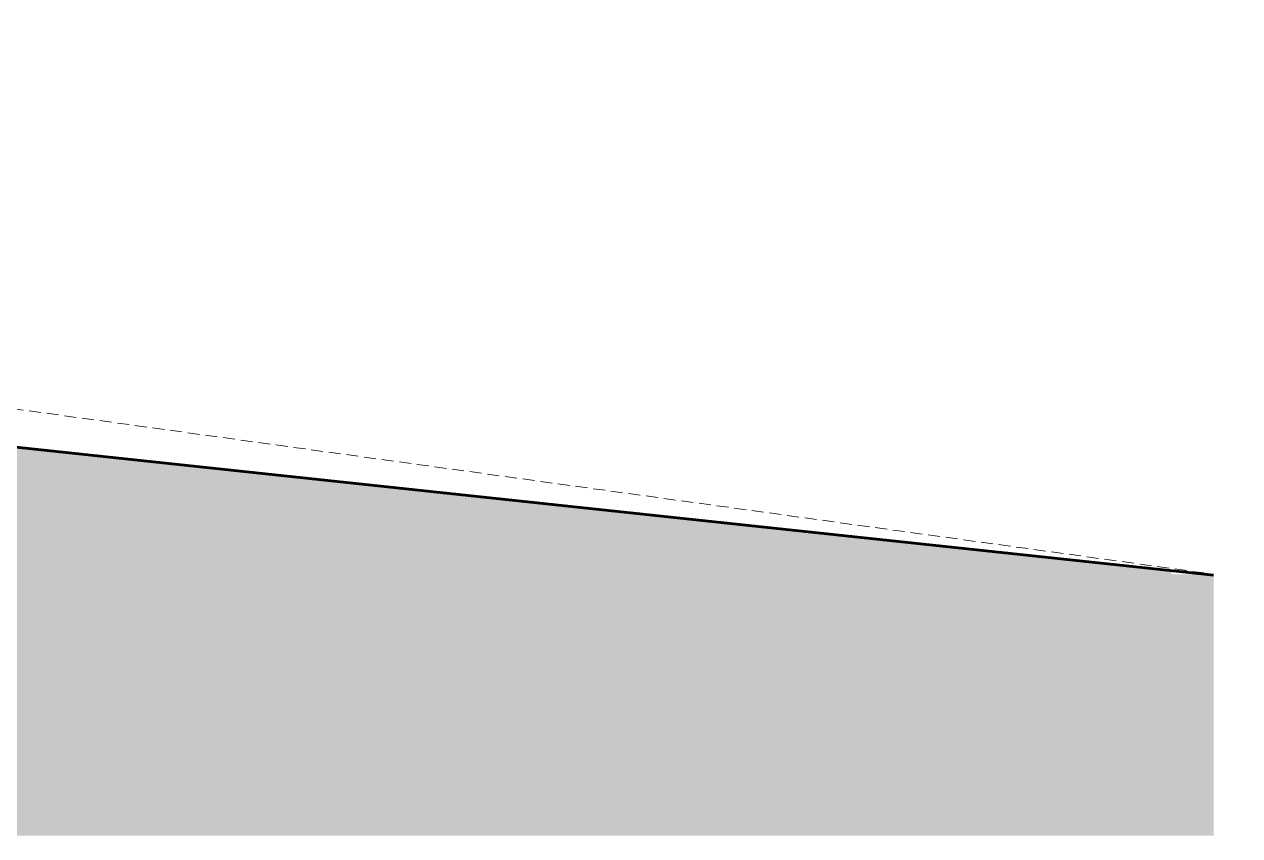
# Model space of a CAD drawing. Header units: millimetres. Extents: x 2990 to 12965, y 2692 to 30610.
# Drawn here: x 10660 to 11961, y 27394 to 28263 of the extents above; entities that cross this region are included whole.
import ezdxf

# ---------------------------------------------------------------- set-up
doc = ezdxf.new("R2010")
doc.units = ezdxf.units.MM
doc.linetypes.add('HIDDENX2', pattern=[19.05, 12.7, -6.35])
for name, color, linetype, lineweight in [('SEM_KOLON1', 244, 'Continuous', 60), ('SEM_TARAMA', 253, 'Continuous', 5), ('SEM_YAZI2', 53, 'Continuous', 9)]:
    doc.layers.add(name, color=color, linetype=linetype, lineweight=lineweight)

msp = doc.modelspace()

# ---------------------------------------------------------------- hatches: boundary and pattern name
at = {"layer": 'SEM_TARAMA', "linetype": 'HIDDENX2', "transparency": 33554633}
h = msp.add_hatch(dxfattribs=at)
h.set_pattern_fill('AR-CONC', color=256)
h.set_pattern_definition([(50, (-44877.8, 14458.52), (182.18467, -15.9391), [19.05, -209.55]), (355, (-44877.8, 14458.52), (-35.2434, 191.05685), [15.24, -167.6406]), (100.45144, (-44862.62, 14457.19), (146.94125, 175.11775), [16.19, -178.09024]), (46.1842, (-44877.8, 14509.32), (271.079, -42.0423), [28.575, -314.325]), (96.63556, (-44855.21, 14505.82), (237.4041, 247.4261), [24.285, -267.1356]), (351.18415, (-44877.8, 14509.32), (237.4041, 247.4261), [22.86, -251.4597]), (21, (-44852.4, 14496.62), (151.6144, -102.2652), [19.05, -209.55]), (326, (-44852.4, 14496.62), (61.802, 184.18797), [15.24, -167.64]), (71.45144, (-44839.77, 14488.1), (213.4164, 81.92277), [16.19, -178.08994]), (37.5, (-44877.805, 14458.52), (3.0886, 84.55504), [0, -165.608, 0, -170.18, 0, -168.275]), (7.5, (-44877.805, 14458.52), (66.81966, 100.18057), [0, -97.028, 0, -161.798, 0, -64.135]), (327.5, (-44934.45, 14458.52), (135.590595, -5.728744), [0, -63.5, 0, -198.12, 0, -262.89]), (317.5, (-44959.85, 14458.52), (148.12918, 25.4265), [0, -82.55, 0, -131.572, 0, -186.69])])
h.paths.add_polyline_path([(11933.6, 27394.2), (11933.6, 27673.2), (11924.2, 27674.2), (11888.5, 27674.2), (11888.5, 27678), (10922.3, 27781.2), (10922.3, 27550.2), (10982.3, 27550.2), (10982.3, 27470.2), (10922.3, 27470.2), (8946.6, 27470.2), (8946.6, 27992.3), (8941.6, 27992.8), (8941.6, 27645.2), (7362.1, 27645.2), (7302.1, 27645.2), (7302.1, 27725.2), (7362.1, 27725.2), (7362.1, 28125.2), (7362.1, 28161.6), (6861.1, 28215.2), (6861.1, 27394.2)])
h.paths.add_polyline_path([(7362.1, 27725.2), (7302.1, 27725.2), (7302.1, 27645.2), (7362.1, 27645.2), (8941.6, 27645.2), (8941.6, 27725.2)], flags=17)
h.paths.add_polyline_path([(10922.3, 27470.2), (10982.3, 27470.2), (10982.3, 27550.2), (10922.3, 27550.2), (8946.6, 27550.2), (8946.6, 27470.2)], flags=16)
h.paths.add_polyline_path([(10897.3, 27550.2), (10897.3, 27650.2), (8971.6, 27650.2), (8971.6, 27550.2)], flags=16)
h.paths.add_polyline_path([(8946.6, 27670.2), (8946.6, 27550.2), (8971.6, 27550.2), (8971.6, 27650.2), (10897.3, 27650.2), (10897.3, 27550.2), (10922.3, 27550.2), (10922.3, 27670.2)], flags=17)
h.paths.add_polyline_path([(8916.6, 27725.2), (8916.6, 27805.2), (7387.1, 27805.2), (7387.1, 27725.2)], flags=16)
h.paths.add_polyline_path([(8946.6, 27670.2), (10922.3, 27670.2), (10922.3, 27781.2), (8946.6, 27992.3)], flags=17)
h.paths.add_polyline_path([(8941.6, 27825.2), (7362.1, 27825.2), (7362.1, 27725.2), (7387.1, 27725.2), (7387.1, 27805.2), (8916.6, 27805.2), (8916.6, 27725.2), (8941.6, 27725.2)], flags=17)
h.paths.add_polyline_path([(8941.6, 27825.2), (8941.6, 27992.8), (7843.8, 28110.2), (7421.2, 28110.2), (7421.2, 27825.2)], flags=17)
h.paths.add_polyline_path([(7362.1, 27825.2), (7421.2, 27825.2), (7421.2, 28110.2), (7362.1, 28110.2)], flags=17)
h.paths.add_polyline_path([(7421.2, 28125.2), (7421.2, 28155.3), (7362.1, 28161.6), (7362.1, 28125.2)], flags=17)
h.paths.add_polyline_path([(7421.2, 28110.2), (7421.2, 28125.2), (7362.1, 28125.2), (7362.1, 28110.2)], flags=17)
h.paths.add_polyline_path([(7421.2, 28155.3), (7421.2, 28125.2), (7703.4, 28125.2)], flags=17)
h.paths.add_polyline_path([(7843.8, 28110.2), (7703.4, 28125.2), (7421.2, 28125.2), (7421.2, 28110.2)], flags=17)
h.paths.add_polyline_path([(11825.1, 27673.8), (11889.3, 27673.5), (11889.4, 27694.1), (11825.1, 27694.4)], flags=24)
h.paths.add_polyline_path([(6846.6, 27649.8), (7013.2, 27649), (7013.3, 27669.9), (6846.7, 27670.6)], flags=9)
h.paths.add_polyline_path([(6848, 27727.9), (7018.9, 27727.2), (7019.1, 27751.7), (6848.1, 27752.5)], flags=9)
h.paths.add_polyline_path([(6920.4, 27935.1), (7151.3, 27935.1), (7151.3, 27967.7), (6920.4, 27967.7)], flags=24)
h.paths.add_polyline_path([(11794.2, 27473.2), (11960.8, 27472.5), (11960.9, 27493.3), (11794.3, 27494.1)], flags=9)
h.paths.add_polyline_path([(11790.5, 27552.6), (11961.4, 27551.8), (11961.5, 27576.4), (11790.6, 27577.2)], flags=9)

# ---------------------------------------------------------------- linework, layer by layer
at = {"layer": 'SEM_KOLON1'}
msp.add_line((6861.1, 28215.2), (11933.6, 27673.2), dxfattribs=at)
at = {"layer": 'SEM_YAZI2', "color": 3, "linetype": 'HIDDENX2', "transparency": 33554633}
msp.add_lwpolyline([(6861.1, 28263.2), (7421.2, 28222.2), (8941.6, 28048.2), (8946.6, 28048.2), (10476.8, 27875.2), (11933.6, 27674.2)], dxfattribs=at)

doc.saveas('drawing.dxf')
